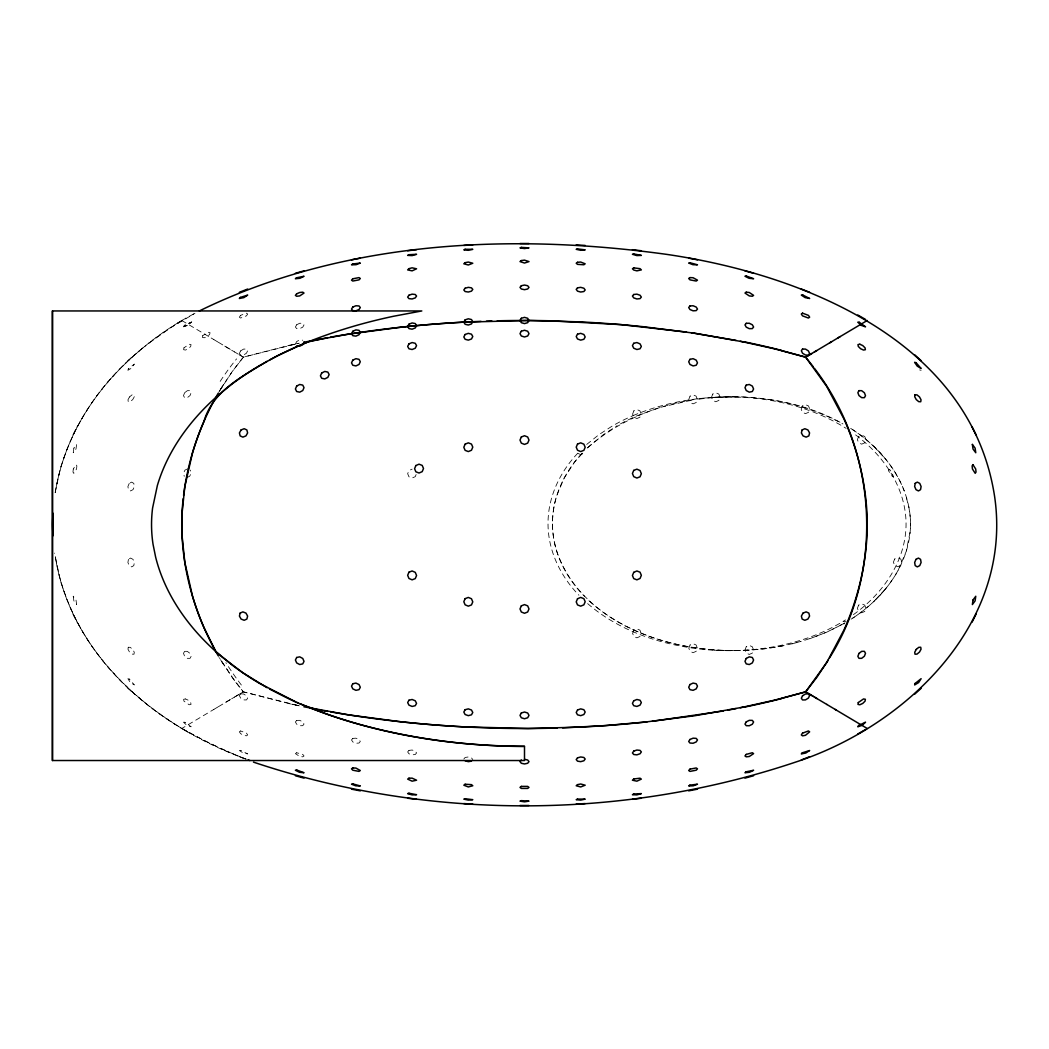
<?xml version="1.0" encoding="UTF-8"?>
<svg xmlns="http://www.w3.org/2000/svg" width="1049" height="1049" viewBox="0 0 1049 1049"><rect width="100%" height="100%" fill="white"/><g stroke="black" fill="none" stroke-linecap="round" stroke-linejoin="round"><path stroke-width="0.75" stroke-dasharray="5 3.75" d="M55.322 492.204C62.534 446.835 85.48 404.875 117.082 371.844M55.112 492.702L60.567 467.566L65.536 453.365M66.861 449.864C82.74 408.704 111.063 372.985 145.575 345.777M416.125 474.554L415.26 476.652L412.113 478.029L408.953 476.797L407.655 473.689L408.953 470.529L412.113 469.165M72.919 434.915L76.931 426.864M295.412 344.02L296.67 341.541L299.712 339.968L302.755 340.217M898.154 570.276L906.179 551.525L910.204 531.423A83.133 79.37 89.4 0 0 910.283 517.603L908.945 507.428L905.457 494.289M218.73 392.352L219.215 391.526M219.7 390.713L220.185 389.887M219.385 391.251L232.393 371.333L243.355 357.145L290.298 345.121M896.475 573.239C885.461 592.016 869.359 607.463 851.119 619.159M220.683 389.087L221.169 388.274M220.788 388.904L232.013 371.871L243.355 357.145L298.873 343.259M221.654 387.474L222.637 385.888M223.122 385.114L223.621 384.327M852.85 618.045C882.078 598.94 906.218 568.637 910.047 533.062A83.369 79.593 89.4 0 0 909.955 514.115C905.667 477.872 880.662 447.333 850.582 428.307M463.815 759.043L465.127 757.47L468.3 756.972L471.473 757.85L472.784 759.581M885.002 589.577L873.699 601.588M581.933 453.889L574.577 462.058L564.231 477.938L556.809 495.521A88.627 84.615 89.4 0 0 557.071 552.298C576.15 606.965 633.163 636.73 687.121 646.459C740.306 655.664 797.62 649.974 844.956 622.765M577.802 453.181C563.143 468.615 552.495 488.165 549.125 509.289A87.683 83.71 89.4 0 0 548.43 532.276C550.738 556.049 562.434 578.235 578.943 595.229M582.261 453.129C567.601 468.562 556.953 488.126 553.584 509.25A87.683 83.71 89.4 0 0 552.889 532.236C555.236 556.521 567.404 579.114 584.463 596.265M119.874 368.96C141.956 346.642 167.302 327.472 195.271 313.153M587.768 447.582L603.359 434.653L616.314 426.248M127.794 360.751L134.456 354.706M586.719 444.422L598.887 434.706L611.855 426.287A202.182 193.016 89.4 0 1 633.19 415.601M587.178 448.067C655.822 387.855 763.646 381.521 842.924 423.94M149.05 343.036L170.712 327.655L194.957 313.284M853.401 614.635C880.714 595.308 902.769 565.568 905.746 531.463A83.133 79.37 89.4 0 0 905.825 517.642C903.189 482.973 880.806 452.657 853.073 433.053M587.65 603.608C619.92 631.55 662.247 645.292 704.181 649.488A287.518 274.497 89.4 0 0 741.695 650.393C777.978 648.557 814.535 639.326 845.507 619.92M182.002 320.627C130.168 351.231 85.625 397.322 65.064 454.663A210.561 210.561 0 0 0 55.309 492.243M218.507 706.633L233.35 697.782M177.884 322.777L185.607 318.175M213.747 709.478L219.385 706.108M231.645 698.791L234.648 697.008M66.861 599.136C88.09 654.248 131.676 698.555 181.739 728.517L213.852 709.412M234.465 697.113L243.355 691.855L298.873 705.741M235.92 696.248L238.32 694.818M239.447 694.15L241.532 692.917M242.476 692.366L243.355 691.855L290.298 703.879M844.511 623.185L826.953 632.075L809.736 638.736M187.837 468.798L184.991 470.083L183.496 473.191L184.257 476.285M186.801 477.57L189.659 476.285L191.141 473.191L190.393 470.083M582.719 453.719L580.7 454.597L577.658 453.273M633.176 415.574C655.638 406.055 679.66 400.443 703.905 398.096A287.924 274.877 89.4 0 1 741.315 397.243C778.043 399.013 814.798 408.769 846.123 428.359M792.034 643.837L800.925 641.477M289 345.409L295.634 343.954M291.622 344.833L294.284 344.242M296.985 343.666L298.349 343.377M296.67 343.731L299.306 343.167M783.065 645.83L764.839 648.767L746.154 650.354A287.518 274.497 89.4 0 1 708.652 649.436C664.279 645.004 619.238 629.833 586.561 598.441M691.278 400.246L660.162 407.392L637.635 415.535A202.182 193.016 89.4 0 0 616.314 426.222M699.132 399.092L708.363 398.056A287.924 274.877 89.4 0 1 745.773 397.191C779.669 398.869 813.578 407.196 843.212 423.993M713.215 397.387L736.411 396.902M843.226 621.349L846.189 621.323M736.765 650.629L713.517 650.21M843.448 623.801L844.432 623.788M299.306 705.833L289 703.591M298.349 705.623L295.634 705.046M294.284 704.758L291.622 704.167M919.632 369.93L921.114 370.31M246.253 759.148L239.08 756.329M239.329 756.696L246.476 759.502M245.964 759.07C156.222 726.695 70.781 655.219 55.322 556.796M237.297 755.595L226.636 751.11M224.866 750.337L217.838 747.15M216.094 746.35L197.12 736.883M181.739 728.517L206.745 741.827L228.105 751.74A494.131 494.131 0 0 0 245.492 758.86M193.724 735.047C136.855 704.377 87.185 656.045 65.064 594.337A210.561 210.561 0 0 1 55.309 556.757M183.418 729.54L191.22 733.998M242.476 356.634L243.355 357.145L234.465 351.887M241.532 356.083L239.447 354.85M237.14 353.487L238.32 354.182M181.739 320.483L211.465 338.171M211.164 337.988L213.852 339.588M213.747 339.522L219.385 342.892M231.645 350.209L234.648 351.992M218.507 342.367L233.35 351.218M852.208 429.369C874.997 444.304 894.548 465.389 904.317 491.089M127.794 688.249L134.456 694.294M873.856 446.441L885.448 458.898M235.92 682.466L243.355 691.855L232.393 677.667L220.762 659.991L234.648 680.762M223.122 663.886L223.621 664.673M222.637 663.112L221.654 661.526M220.683 659.913L221.169 660.726M219.7 658.287L220.185 659.113M218.73 656.648L219.215 657.474M72.919 614.085L76.931 622.136M65.536 595.635L60.567 581.434L54.482 553.111M224.748 346.131A268.61 1.01 31.1 0 1 230.033 349.291M230.033 699.709A268.61 1.01 -31.1 0 1 224.748 702.869M220.185 381.364A276.372 241.034 85.4 0 1 236.576 358.876M241.362 685.01A276.372 234.294 89.7 0 1 225.915 662.693M73.299 468.995L72.971 472.05L73.797 473.322L76.551 468.995L76.879 465.926L76.066 464.668L73.299 468.995M128.266 647.259L127.965 649.213L129.512 652.058L132.004 654.117L133.984 654.209L134.285 652.255L132.738 649.41L130.246 647.338L128.266 647.259M73.233 596.252L73.876 600.841L76.629 604.578L75.987 599.976L73.233 596.252M183.942 347.848L183.627 349.71L185.476 350.064L188.414 348.714L190.708 346.445L191.023 344.597L189.174 344.229L183.942 347.848M128.45 559.353L127.899 562.474L129.25 565.608L131.689 566.893L133.8 565.608L134.351 562.474L133 559.353L130.561 558.055L128.45 559.353M202.798 335.536L202.339 337.332L204.135 337.791L207.151 336.624L209.603 334.539L210.062 332.73L208.253 332.284L202.798 335.536M73.876 448.159L73.233 452.748L75.987 449.024L76.629 444.422L73.876 448.159M128.319 368.855L127.886 370.31L131.859 367.95L134.364 364.055L128.319 368.855M184.611 392.772L183.496 395.67L184.611 397.689L187.325 397.65L190.026 395.565L191.141 392.667L190.026 390.648L187.325 390.687L184.611 392.772M633.858 410.854L632.599 414.04L633.858 417.214L636.9 418.538L639.929 417.214L641.188 414.04L639.929 410.854L636.887 409.543L633.858 410.854M690.045 396.168L688.8 399.354L690.058 402.528L693.087 403.852L696.13 402.528L697.375 399.354L696.116 396.168L693.087 394.857L690.045 396.168M712.769 394.07L711.51 397.243L712.769 400.43L715.811 401.741L718.84 400.43L720.099 397.243L718.84 394.07L715.798 392.746L712.769 394.07M633.858 630.161L632.599 633.334L633.858 636.52L636.9 637.831L639.929 636.52L641.188 633.334L639.929 630.161L636.887 628.836L633.858 630.161M690.045 645.004L688.8 648.177L690.058 651.35L693.087 652.675L696.13 651.35L697.375 648.177L696.116 645.004L693.087 643.68L690.045 645.004M802.446 405.963L801.187 409.136L802.446 412.323L805.488 413.634L808.517 412.323L809.776 409.136L808.517 405.963L805.475 404.652L802.446 405.963M746.245 646.735L745 649.921L746.259 653.094L749.288 654.419L752.33 653.094L753.575 649.921L752.317 646.735L749.288 645.423L746.245 646.735M858.646 436.476L857.387 439.649L858.646 442.835L861.688 444.147L864.717 442.835L865.976 439.649L864.717 436.476L861.675 435.165L858.646 436.476M858.646 605.116L857.387 608.302L858.646 611.475L861.688 612.786L864.717 611.475L865.976 608.302L864.717 605.116L861.675 603.804L858.646 605.116M894.666 559.025L893.407 562.212L894.666 565.385L897.708 566.709L900.737 565.385L901.996 562.212L900.724 559.025L897.695 557.714L894.666 559.025M129.25 483.392L127.899 486.526L128.45 489.647L130.561 490.945L133 489.647L134.351 486.526L133.8 483.392L131.689 482.107L129.25 483.392M240.601 350.917L239.395 353.395L240.601 355.113L243.525 355.047L246.449 353.238L247.656 350.746L246.449 349.042L243.525 349.107L240.601 350.917M129.512 396.942L127.965 399.787L128.266 401.741L130.246 401.662L132.738 399.59L134.285 396.745L133.984 394.791L132.004 394.883L129.512 396.942M184.611 651.311L183.496 653.33L184.611 656.228L187.325 658.313L190.026 658.352L191.141 656.333L190.026 653.435L187.325 651.35L184.611 651.311M296.67 324.784L295.412 327L296.67 328.612L299.712 328.665L302.755 327.144L304.013 324.928L302.755 323.315L299.712 323.249L296.67 324.784M184.244 325.557L183.457 326.816L187.823 325.347L191.18 322.2L184.244 325.557M184.834 325.19L184.06 326.449L188.414 324.993L191.783 321.859L184.834 325.19M240.575 315.369L239.356 317.165L240.575 318.044L246.463 315.854L247.669 314.057L246.463 313.166L240.575 315.369M240.601 693.887L239.395 695.605L240.601 698.083L243.525 699.893L246.449 699.958L247.656 698.254L246.449 695.762L243.525 693.953L240.601 693.887M296.67 720.388L295.412 722L296.67 724.216L299.712 725.751L302.755 725.685L304.013 724.072L302.755 721.856L299.712 720.335L296.67 720.388M352.805 738.378L351.507 739.938L352.805 741.945L355.913 743.243L359.02 743.046L360.305 741.486L359.02 739.466L355.913 738.181L352.805 738.378M408.953 750.376L407.655 751.923L408.953 753.772L412.113 754.847L415.26 754.506L416.558 752.959L415.26 751.11L412.113 750.035L408.953 750.376M240.575 730.956L239.356 731.835L240.575 733.631L243.512 735.297L246.463 735.834L247.669 734.943L246.463 733.146L240.575 730.956M296.657 752.749L295.398 753.628L299.712 756.499L302.768 756.827L304.026 755.962L302.768 754.401L296.657 752.749M185.476 698.936L183.627 699.29L183.942 701.152L189.174 704.771L191.023 704.404L190.708 702.555L188.414 700.286L185.476 698.936M240.811 750.428L239.356 750.507L243.184 753.025L247.682 753.903L240.811 750.428M184.952 722.276L183.457 722.184L186.827 725.318L191.18 726.8L184.952 722.276M129.368 679.07L127.886 678.69L130.391 682.584L134.364 684.945L129.368 679.07M889.867 469.913L888.477 469.257L888.529 470.804L892.056 476.089L893.46 476.744L891.912 472.365L889.867 469.913"/><path stroke-width="1.5" d="M299.804 703.617C370.612 733.435 447.936 745.996 524.5 746.508L524.5 760.525L52.45 760.525L52.45 310.95L421.816 310.95L393.493 316.274A563.536 563.536 0 0 0 357.486 325.138C327.131 333.792 297.378 344.924 269.554 359.938M52.948 513.669L52.948 535.331M183.195 498.616C177.097 553.033 190.984 608.669 218.244 655.822M183.575 495.403C188.073 459.449 200.071 424.504 218.244 393.178M972.069 622.136L976.081 614.085M304.013 342.144L302.755 344.623L299.712 346.196L296.67 345.947M829.615 657.749C884.753 569.673 877.397 450.309 814.352 368.238M828.212 660.096L816.987 677.13L805.645 691.855L774.372 700.207L740.266 707.773M521.327 760.001L520.002 761.626L521.327 763.266L524.5 763.947L527.673 763.266L528.998 761.626L527.673 760.001L524.5 759.319M914.544 694.294L921.206 688.249M220.723 393.139C195.324 414.761 173.846 441.708 161.651 472.968A157.56 157.56 0 0 0 157.376 485.464L152.59 508.018A130.509 130.509 0 0 0 153.036 544.247L155.645 557.163A154.95 154.95 0 0 0 161.664 576.032C173.832 607.292 195.324 634.225 220.723 655.861M221.719 392.3L231.829 384.183A282.404 282.404 0 0 1 259.378 365.708L277.5 355.768L298.414 345.973M253.478 762.125C427.389 820.423 621.611 820.423 795.522 762.125C907.346 725.593 1013.439 622.319 994.518 495.889C970.443 341.331 803.573 274.432 666.731 254.382C510.352 232.773 343.128 240.575 199.336 310.95M831.582 341.712L814.352 351.992M816.738 350.576L805.645 357.145L781.597 350.589M837.836 337.988L867.261 320.483M829.615 342.892L840.223 336.572M811.86 353.487L805.645 357.145L774.372 348.793L740.266 341.227M857.78 733.998L865.582 729.54M267.049 361.302C242.253 376.617 212.593 391.028 203.991 421.357A247.394 210.338 -90 0 0 192.413 453.181L184.821 486.618L181.975 514.115A193.291 164.352 -90 0 0 181.975 534.885L184.821 562.382L192.413 595.819A247.394 210.351 90 0 0 203.991 627.643L215.845 651.586L231.829 664.817A282.404 282.404 0 0 0 259.378 683.292L295.634 701.807M299.804 345.383L306.78 342.472M308.34 341.843L327.786 337.621M239.329 292.304L247.708 289.026M801.292 759.974L809.671 756.696M295.385 273.264L304.053 270.865M744.947 778.135L753.615 775.736M781.597 698.411L805.645 691.855L826.678 662.614L843.907 630.121A248.39 211.19 -90 0 0 854.043 603.975C860.941 582.903 865.373 561.005 866.802 538.858A194.445 165.322 90 0 0 866.802 510.142C865.373 487.995 860.941 466.097 854.043 445.012A248.39 211.19 -90 0 0 843.921 418.879L826.678 386.386L805.645 357.145L813.08 366.534M303.882 342.21L348.556 334.133L399.315 327.406A827.582 573.606 0 0 1 463.474 322.161L528.027 320.483L579.677 321.859A827.425 573.488 0 0 1 643.889 326.777L694.726 333.254L744.79 342.144M744.79 706.856L694.726 715.746L643.889 722.223A827.425 573.488 0 0 1 579.677 727.141L528.027 728.517L463.474 726.839A827.582 573.606 0 0 1 399.315 721.594L348.556 714.867L303.882 706.79M351.494 259.837L360.332 258.133M736.11 708.586L727.6 710.212M688.669 790.867L697.506 789.163M723.259 711.012L652.098 721.332M330.671 337.109C380.341 328.416 430.641 323.367 481.019 321.348M471.473 761.154L468.3 761.653L465.127 760.774M407.641 250.763L416.571 249.688M632.429 799.312L641.359 798.237M647.036 721.882L605.47 725.58L562.579 727.862M463.815 245.44L472.797 244.902M576.203 804.098L585.185 803.56M486.421 321.138L491.85 320.968M557.15 728.032L551.722 728.176A756.683 524.461 0 0 1 497.278 728.19C441.459 726.708 385.691 721.502 330.671 711.891M520.002 243.512L528.998 243.512M520.002 805.488L528.998 805.488M576.203 244.902L585.185 245.44M463.815 803.56L472.797 804.098M632.429 249.688L641.359 250.763M407.641 798.237L416.571 799.312M686.544 332.048L621.257 324.639L551.722 320.824A756.683 524.461 0 0 0 497.278 320.81M691.304 332.743L736.11 340.414M327.786 711.379C306.767 709.098 288.134 698.411 269.554 689.062M688.669 258.133L697.506 259.837M351.494 789.163L360.332 790.867M744.947 270.865L753.615 273.264M295.385 775.736L304.053 778.135M248.062 759.843L249.859 760.525M310.989 708.219L326.711 714.094A508.778 508.778 0 0 0 364.095 725.659A621.021 621.021 0 0 0 524.5 746.206M801.292 289.026L809.671 292.304M297.024 702.424L298.414 703.027M267.049 687.698L242.765 672.724L221.719 656.7M857.78 315.002L865.582 319.46M807.468 692.917L805.645 691.855L826.887 704.482M808.477 693.52L813.08 696.248M835.148 709.412L867.261 728.517M814.352 697.008L816.987 698.582M826.796 704.43L836.04 709.937M914.544 354.706L921.206 360.751M972.069 426.864L976.081 434.915M52.45 310.95L52.45 760.525M52.974 535.829A210.561 210.561 0 0 1 52.581 524.5A210.561 210.561 0 0 1 52.974 513.171M744.869 341.974A605.352 419.941 0 0 1 781.689 350.432M781.689 698.568A605.352 419.941 0 0 1 744.869 707.026M915.016 394.791L914.715 396.745L916.262 399.59L918.754 401.662L920.734 401.741L921.035 399.787L919.488 396.942L916.996 394.883L915.016 394.791M972.371 444.422L973.013 449.024L975.767 452.748L975.124 448.159L972.371 444.422M858.292 702.555L857.977 704.404L859.826 704.771L862.763 703.42L865.058 701.152L865.373 699.29L863.524 698.936L858.292 702.555M915.2 483.392L914.649 486.526L916 489.647L918.439 490.945L920.55 489.647L921.101 486.526L919.75 483.392L917.311 482.107L915.2 483.392M240.155 613.101L239.421 616.078L241.086 619.054L244.168 620.287L246.869 619.054L247.616 616.078L245.951 613.101L242.87 611.869L240.155 613.101M802.131 429.946L801.384 432.922L803.049 435.899L806.13 437.131L808.845 435.899L809.579 432.922L807.914 429.946L804.832 428.713L802.131 429.946M915.069 683.489L914.636 684.945L918.609 682.584L921.114 678.69L915.069 683.489M973.013 599.976L972.371 604.578L975.124 600.841L975.767 596.252L973.013 599.976M858.974 653.435L857.859 656.333L858.974 658.352L861.675 658.313L864.389 656.228L865.504 653.33L864.389 651.311L861.675 651.35L858.974 653.435M415.876 465.546L414.578 468.706L415.876 471.801L419.036 473.02L422.196 471.657L423.508 468.51L422.196 465.402L419.036 464.183L415.876 465.546M633.74 572.348L632.429 575.508L633.74 578.615L636.887 579.835L640.047 578.471L641.345 575.311L640.047 572.203L636.887 570.971L633.74 572.348M408.953 572.203L407.655 575.311L408.953 578.471L412.113 579.835L415.26 578.615L416.571 575.508L415.26 572.348L412.113 570.971L408.953 572.203M633.74 470.385L632.429 473.492L633.74 476.652L636.887 478.029L640.047 476.797L641.345 473.689L640.047 470.529L636.887 469.165L633.74 470.385M465.127 444.173L463.815 447.28L465.127 450.349L468.3 451.568L471.473 450.244L472.784 447.136L471.473 444.081L468.3 442.848L465.127 444.173M577.527 598.756L576.216 601.864L577.527 604.919L580.7 606.152L583.873 604.827L585.185 601.72L583.873 598.651L580.7 597.432L577.527 598.756M521.327 437L520.002 440.069L521.327 443.137L524.5 444.396L527.673 443.137L528.998 440.069L527.673 437L524.5 435.728L521.327 437M465.127 598.651L463.815 601.72L465.127 604.827L468.3 606.152L471.473 604.919L472.784 601.864L471.473 598.756L468.3 597.432L465.127 598.651M577.527 444.081L576.216 447.136L577.527 450.244L580.7 451.568L583.873 450.349L585.185 447.28L583.873 444.173L580.7 442.848L577.527 444.081M521.327 605.863L520.002 608.931L521.327 612L524.5 613.272L527.673 612L528.998 608.931L527.673 605.863L524.5 604.604L521.327 605.863M916 559.353L914.649 562.474L915.2 565.608L917.311 566.893L919.75 565.608L921.101 562.474L920.55 559.353L918.439 558.055L916 559.353M296.67 386.084L295.412 388.995L296.67 391.513L299.712 392.156L302.755 390.543L304.013 387.632L302.755 385.114L299.712 384.472L296.67 386.084M746.245 658.457L744.987 661.368L746.245 663.886L749.288 664.528L752.33 662.916L753.588 660.005L752.33 657.487L749.288 656.844L746.245 658.457M321.702 372.998L320.43 375.817L321.702 378.269L324.784 378.912L327.852 377.365L329.137 374.545L327.852 372.093L324.784 371.451L321.702 372.998M352.805 360.135L351.52 362.862L352.805 365.249L355.913 365.917L359.02 364.462L360.305 361.735L359.02 359.335L355.913 358.679L352.805 360.135M689.98 684.538L688.695 687.265L689.98 689.665L693.087 690.321L696.195 688.865L697.48 686.138L696.195 683.751L693.087 683.083L689.98 684.538M802.551 695.762L801.344 698.254L802.551 699.958L805.475 699.893L808.399 698.083L809.605 695.605L808.399 693.887L805.475 693.953L802.551 695.762M296.67 657.487L295.412 660.005L296.67 662.916L299.712 664.528L302.755 663.886L304.013 661.368L302.755 658.457L299.712 656.844L296.67 657.487M746.245 385.114L744.987 387.632L746.245 390.543L749.288 392.156L752.33 391.513L753.588 388.995L752.33 386.084L749.288 384.472L746.245 385.114M408.966 343.862L407.655 346.432L408.966 348.779L412.113 349.514L415.26 348.216L416.558 345.632L415.26 343.298L412.113 342.564L408.966 343.862M633.74 700.784L632.442 703.368L633.74 705.702L636.887 706.436L640.034 705.138L641.345 702.568L640.034 700.221L636.887 699.486L633.74 700.784M465.127 334.487L463.815 336.952L465.127 339.286L468.3 340.125L471.473 338.984L472.784 336.519L471.473 334.185L468.3 333.346L465.127 334.487M577.527 710.016L576.216 712.481L577.527 714.815L580.7 715.654L583.873 714.513L585.185 712.048L583.873 709.714L580.7 708.875L577.527 710.016M352.805 331.287L351.52 333.687L352.805 335.693L355.913 336.126L359.02 334.723L360.305 332.323L359.02 330.317L355.913 329.884L352.805 331.287M352.805 683.751L351.52 686.138L352.805 688.865L355.913 690.321L359.02 689.665L360.305 687.265L359.02 684.538L355.913 683.083L352.805 683.751M689.98 359.335L688.695 361.735L689.98 364.462L693.087 365.917L696.195 365.249L697.48 362.862L696.195 360.135L693.087 358.679L689.98 359.335M916.262 649.41L914.715 652.255L915.016 654.209L916.996 654.117L919.488 652.058L921.035 649.213L920.734 647.259L918.754 647.338L916.262 649.41M521.327 331.235L520.002 333.608L521.327 335.995L524.5 336.978L527.673 335.995L528.998 333.608L527.673 331.235L524.5 330.251L521.327 331.235M521.327 713.005L520.002 715.392L521.327 717.765L524.5 718.749L527.673 717.765L528.998 715.392L527.673 713.005L524.5 712.022L521.327 713.005M858.974 390.648L857.859 392.667L858.974 395.565L861.675 397.65L864.389 397.689L865.504 395.67L864.389 392.772L861.675 390.687L858.974 390.648M408.966 700.221L407.655 702.568L408.966 705.138L412.113 706.436L415.26 705.702L416.558 703.368L415.26 700.784L412.113 699.486L408.966 700.221M633.74 343.298L632.442 345.632L633.74 348.216L636.887 349.514L640.034 348.779L641.345 346.432L640.034 343.862L636.887 342.564L633.74 343.298M241.086 429.946L239.421 432.922L240.155 435.899L242.87 437.131L245.951 435.899L247.616 432.922L246.869 429.946L244.168 428.713L241.086 429.946M408.966 324.193L407.655 326.527L408.966 328.599L412.113 329.189L415.26 327.957L416.558 325.623L415.26 323.551L412.113 322.961L408.966 324.193M803.049 613.101L801.384 616.078L802.131 619.054L804.832 620.287L807.914 619.054L809.579 616.078L808.845 613.101L806.13 611.869L803.049 613.101M577.527 334.185L576.216 336.519L577.527 338.984L580.7 340.125L583.873 339.286L585.185 336.952L583.873 334.487L580.7 333.346L577.527 334.185M465.127 709.714L463.815 712.048L465.127 714.513L468.3 715.654L471.473 714.815L472.784 712.481L471.473 710.016L468.3 708.875L465.127 709.714M746.245 721.856L744.987 724.072L746.245 725.685L749.288 725.751L752.33 724.216L753.588 722L752.33 720.388L749.288 720.335L746.245 721.856M465.127 319.866L463.815 322.148L465.127 324.272L468.3 325.02L471.473 323.944L472.784 321.676L471.473 319.539L468.3 318.791L465.127 319.866M521.327 318.28L520.002 320.483L521.327 322.686L524.5 323.59L527.673 322.686L528.998 320.483L527.673 318.28L524.5 317.362L521.327 318.28M858.593 725.528L857.82 726.8L862.173 725.318L865.543 722.184L858.593 725.528M352.805 307.055L351.507 309.062L352.805 310.622L355.913 310.819L359.02 309.534L360.305 307.514L359.02 305.954L355.913 305.757L352.805 307.055M689.98 739.466L688.695 741.486L689.98 743.046L693.087 743.243L696.195 741.945L697.493 739.938L696.195 738.378L693.087 738.181L689.98 739.466M972.934 464.668L972.121 465.926L972.449 468.995L975.203 473.322L976.029 472.05L975.701 468.995L972.934 464.668M802.537 733.146L801.331 734.943L802.537 735.834L805.488 735.297L809.644 731.835L808.425 730.956L802.537 733.146M408.953 295.228L407.655 297.077L408.953 298.624L412.113 298.965L415.26 297.89L416.558 296.041L415.26 294.494L412.113 294.153L408.953 295.228M633.74 751.11L632.442 752.959L633.74 754.506L636.887 754.847L640.047 753.772L641.345 751.923L640.047 750.376L636.887 750.035L633.74 751.11M802.551 349.042L801.344 350.746L802.551 353.238L805.475 355.047L808.399 355.113L809.605 353.395L808.399 350.917L805.475 349.107L802.551 349.042M465.127 288.226L463.815 289.957L465.127 291.53L468.3 292.028L471.473 291.15L472.784 289.419L471.473 287.846L468.3 287.347L465.127 288.226M577.527 757.85L576.216 759.581L577.527 761.154L580.7 761.653L583.873 760.774L585.185 759.043L583.873 757.47L580.7 756.972L577.527 757.85M746.245 323.315L744.987 324.928L746.245 327.144L749.288 328.665L752.33 328.612L753.588 327L752.33 324.784L749.288 323.249L746.245 323.315M521.327 285.734L520.002 287.374L521.327 289L524.5 289.681L527.673 289L528.998 287.374L527.673 285.734L524.5 285.053L521.327 285.734M296.657 293.825L295.398 295.372L296.657 296.251L299.712 295.923L304.026 293.038L302.768 292.173L299.712 292.501L296.657 293.825M746.232 754.401L744.974 755.962L746.232 756.827L749.288 756.499L753.602 753.628L752.343 752.749L746.232 754.401M689.98 305.954L688.695 307.514L689.98 309.534L693.087 310.819L696.195 310.622L697.493 309.062L696.195 307.055L693.087 305.757L689.98 305.954M577.527 287.846L576.216 289.419L577.527 291.15L580.7 292.028L583.873 291.53L585.185 289.957L583.873 288.226L580.7 287.347L577.527 287.846M633.74 294.494L632.442 296.041L633.74 297.89L636.887 298.965L640.047 298.624L641.345 297.077L640.047 295.228L636.887 294.153L633.74 294.494M240.339 297.418L239.356 298.493L243.853 297.614L247.682 295.097L240.339 297.418M802.301 752.828L801.318 753.903L805.816 753.025L809.644 750.507L802.301 752.828M352.792 278.798L351.507 280.162L352.792 281.04L359.02 279.86L360.318 278.483L359.02 277.605L352.792 278.798M689.98 769.14L688.682 770.517L689.98 771.395L696.208 770.202L697.493 768.838L696.208 767.96L689.98 769.14M408.953 268.662L407.655 269.895L412.113 270.852L416.571 268.793L412.113 267.823L408.953 268.662M633.74 778.974L632.429 780.207L636.887 781.177L641.345 779.105L640.047 778.201L633.74 778.974M465.127 262.683L463.815 263.797L468.3 264.991L472.784 263.247L468.3 262.053L465.127 262.683M577.527 784.639L576.216 785.753L580.7 786.947L585.185 785.203L580.7 784.009L577.527 784.639M296.5 277.815L295.398 278.732L299.935 278.287L304.04 276.254L296.5 277.815M746.075 771.828L744.96 772.746L749.511 772.287L753.602 770.268L746.075 771.828M521.327 260.572L520.002 261.594L524.5 263.037L528.998 261.594L524.5 260.139L521.327 260.572M521.327 786.396L520.002 787.406L521.327 788.428L527.673 788.428L528.998 787.406L527.673 786.396L521.327 786.396M802.537 313.166L801.331 314.057L802.537 315.854L808.425 318.044L809.644 317.165L808.425 315.369L802.537 313.166M577.527 262.289L576.216 263.247L577.527 264.361L583.873 264.754L585.185 263.797L580.7 262.053L577.527 262.289M465.127 784.246L463.815 785.203L468.3 786.947L472.784 785.753L471.473 784.639L465.127 784.246M633.74 267.888L632.429 268.793L633.74 270.026L636.887 270.852L641.345 269.895L640.047 268.662L633.74 267.888M408.953 778.201L407.655 779.105L412.113 781.177L416.571 780.207L412.113 778.148L408.953 778.201M746.232 292.173L744.974 293.038L749.288 295.923L752.343 296.251L753.602 295.372L749.288 292.501L746.232 292.173M689.98 277.605L688.682 278.483L689.98 279.86L696.208 281.04L697.493 280.162L693.087 277.736L689.98 277.605M352.792 767.96L351.507 768.838L352.792 770.202L359.02 771.395L360.318 770.517L355.913 768.078L352.792 767.96M352.687 264.02L351.507 264.807L356.057 264.689L360.318 263.05L352.687 264.02M689.862 785.15L688.682 785.95L693.245 785.819L697.493 784.193L689.862 785.15M408.953 254.71L407.641 255.392L412.113 255.589L416.571 254.304L408.953 254.71M633.74 794.014L632.429 794.696L636.887 794.893L641.359 793.608L633.74 794.014M465.127 249.282L463.815 249.859L468.3 250.305L472.797 249.321L465.127 249.282M577.527 799.102L576.203 799.679L580.7 800.112L585.185 799.141L577.527 799.102M521.327 247.38L520.002 247.866L524.5 248.561L528.998 247.866L521.327 247.38M521.327 800.636L520.002 801.134L524.5 801.829L528.998 801.134L521.327 800.636M577.527 248.901L576.203 249.321L580.7 250.305L585.185 249.859L577.527 248.901M465.127 798.722L463.815 799.141L468.3 800.112L472.797 799.679L465.127 798.722M633.74 253.937L632.429 254.304L636.887 255.589L641.359 255.392L633.74 253.937M408.953 793.241L407.641 793.608L412.113 794.893L416.571 794.696L408.953 793.241M690.072 262.774L688.682 263.05L692.943 264.689L697.493 264.807L690.072 262.774M352.897 783.918L351.507 784.193L355.755 785.819L360.318 785.95L352.897 783.918M859.826 344.229L857.977 344.597L858.292 346.445L860.586 348.714L863.524 350.064L865.373 349.71L865.058 347.848L862.763 345.58L859.826 344.229M746.39 276.057L744.96 276.254L749.065 278.287L753.602 278.732L746.39 276.057M296.815 770.071L295.398 770.268L299.49 772.287L304.04 772.746L296.815 770.071M802.773 295.018L801.318 295.097L805.147 297.614L809.644 298.493L802.773 295.018M859.301 322.292L857.82 322.2L861.177 325.347L865.543 326.816L859.301 322.292M916.052 362.705L914.623 362.298L917.206 366.101L921.127 368.501L916.052 362.705"/></g></svg>
